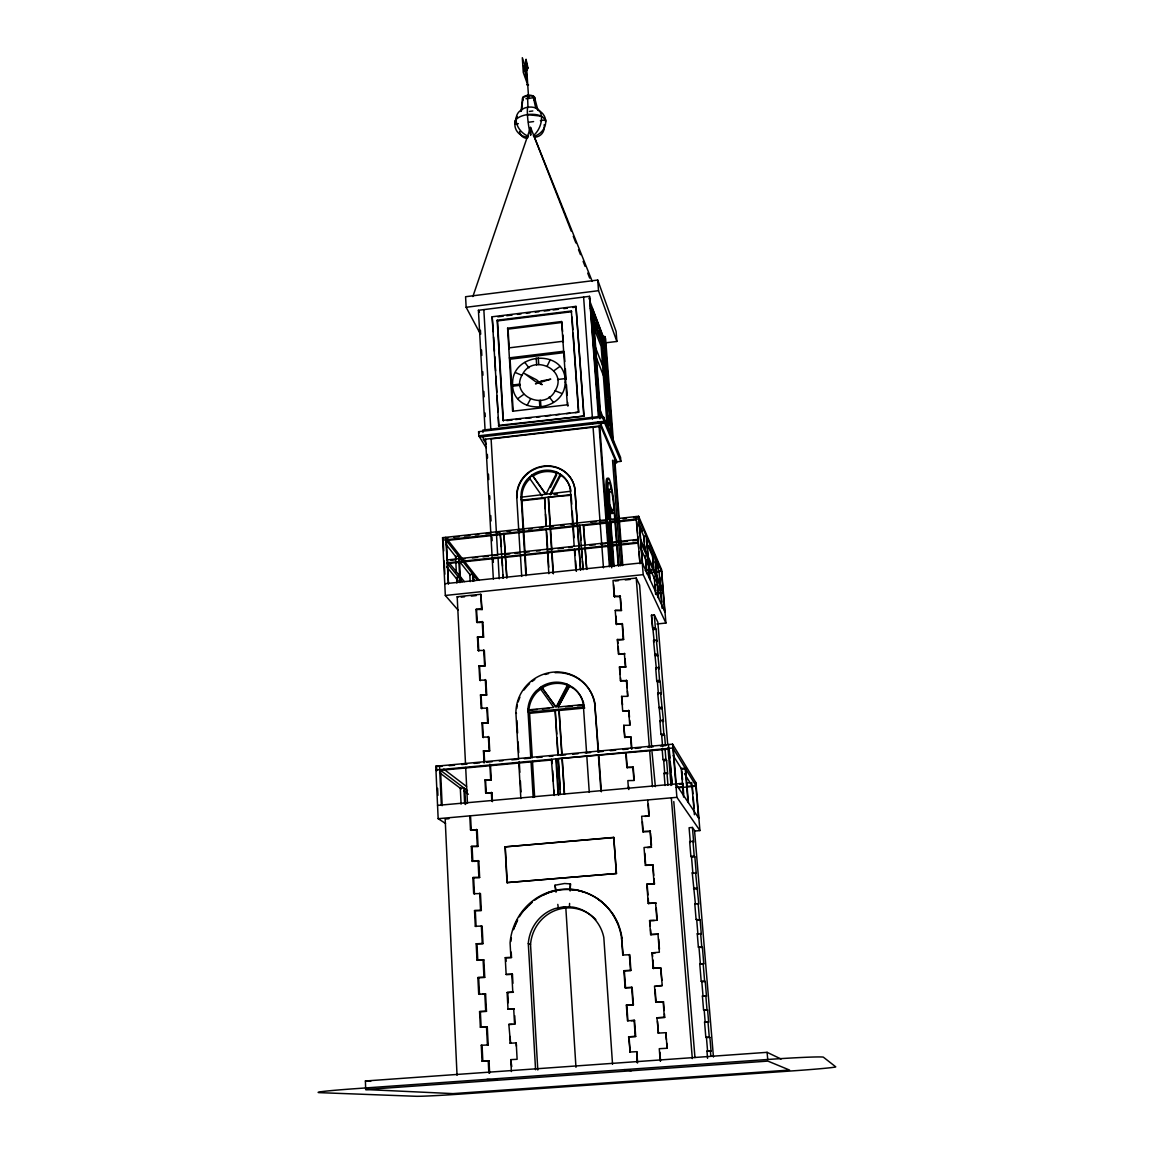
<?xml version="1.0" encoding="UTF-8"?>
<svg xmlns="http://www.w3.org/2000/svg" width="1154" height="1154" viewBox="0 0 1154 1154"><rect width="100%" height="100%" fill="white"/><g stroke="black" fill="none" stroke-linecap="round" stroke-linejoin="round"><path stroke-width="1.5" d="M609.759 504.947L609.298 489.455L609.139 503.62L607.523 491.662M527.753 84.934L523.281 72.457L522.315 57.7L526.787 70.322L527.955 67.884L526.065 59.489L525.286 67.898L526.787 70.322L527.941 67.711L525.532 67.552M569.427 906.972L569.586 903.423M570.148 891.018L570.465 883.921L564.566 883.502L555.016 885.219L556.026 892.201M570.465 883.921L569.989 889.489L576.163 889.734L584.544 892.172M521.118 110.914L522.488 99.23M529.21 95.84L527.912 96.07M472.866 296.564L530.552 127.402L592.247 281.417M555.161 390.773C568.403 369.77 533.047 353.499 522.56 374.257C509.231 395.274 544.717 411.632 555.161 390.773L561.681 393.413M513.342 929.648L517.439 920.488M547.241 365.962L550.328 359.558M550.386 487.551L556.632 475.059M557.295 706.147L567.177 686.976M559.964 474.078L560.642 475.376L550.602 494.835L550.112 493.955L560.166 474.467L556.906 472.52L545.943 494.417L532.355 475.304L529.383 477.944L541.976 495.931L541.399 494.922M558.219 707.013L569.239 685.764L567.58 684.841L556.04 707.229L541.803 687.366L540.303 688.606L553.747 707.445L528.46 709.883L528.604 712.22L583.881 706.897L583.722 704.546L558.219 707.013L569.629 686.269L568.749 685.13M527.061 405.458L530.465 399.111M524.435 909.943L532.21 902.226M570.826 494.662L521.521 500.144L521.348 497.158L570.422 491.287A25.056 23.556 -29.5 0 0 562.056 475.318L556.704 472.13A25.056 23.556 -29.5 0 0 532.124 474.914L527.277 479.242A25.056 23.556 -29.5 0 0 521.118 496.783L525.907 575.774M586.593 752.913L583.26 703.94A28.388 27.465 -43.9 0 0 572.874 687.438L567.09 684.207A28.388 27.465 -43.9 0 0 541.284 686.731L536.019 691.044A28.388 27.465 -43.9 0 0 527.912 709.277L530.826 758.106M553.848 370.795L559.849 366.482M517.843 398.606L523.858 394.293M543.231 895.086L549.823 891.927L555.867 890.672L555.016 885.219M533.321 135.638A15.954 10.155 -67.4 0 0 541.442 119.915A15.954 10.155 -67.4 0 0 535.716 108.029L533.09 95.926L528.46 95.768L523.007 97.268L521.622 109.89A15.882 12.29 46.1 0 0 516.574 123.175A15.882 12.29 46.1 0 0 528.445 136.273M612.543 1064.276L603.816 937.495A39.496 38.183 -79.5 0 0 572.874 907.102L563.816 906.741L554.915 908.587A39.496 38.183 -79.5 0 0 528.301 943.539L535.571 1069.758M525.95 98.739L534.576 97.542L537.937 110.279L539.683 111.058A15.723 13.877 -23.2 0 1 545.352 124.863A15.723 13.877 -23.2 0 1 533.566 136.547M518.348 123.666L514.958 124.142A15.521 7.631 -3.7 0 1 521.824 115.977A15.521 7.631 -3.7 0 1 539.106 115.299L542.091 116.496L545.467 119.944A15.521 7.631 -3.7 0 1 545.611 121.92M528.518 122.266L533.595 121.574M540.375 120.636L545.597 119.915M529.426 111.433L532.831 110.972M604.436 342.969L616.885 341.454L616.106 331.4L597.714 280.061L465.581 296.722L466.144 307.281L480.569 334.328M466.144 307.281L598.522 290.693L616.885 341.454M592.478 419.09L583.607 297.068L589.506 296.333L599.128 417.315M485.084 430.341L478.42 310.296L583.607 297.068M588.958 298.828L590.372 298.655M492.152 316.787L575.976 306.358L584.054 416.075L498.788 426.014L492.152 316.787L493.335 331.732M497.864 316.831L503.202 316.167M506.765 315.72L512.116 315.056M517.468 314.393L521.031 313.946M526.368 313.282L529.931 312.835M535.283 312.171L538.846 311.739M544.198 311.061L549.535 310.397M553.098 309.964L558.449 309.301M563.787 308.623L567.35 308.19M572.701 307.527L576.264 307.079M590.386 308.421L592.218 308.19L604.148 339.795L611.519 437.438M497.172 320.221L571.36 311.003L571.648 311.724L497.533 320.913L497.172 320.221L503.029 420.388L578.731 412.194L575.226 412.598M567.681 402.515L567.927 406.078L567.335 404.794L512.592 411.228L507.601 328.198L561.594 321.533L562.618 331.443M507.601 328.198L508.063 329.121L561.998 322.471M508.784 347.902L562.964 341.281L563.354 342.204L562.863 335.021M590.199 302.132L603.253 336.723L604.797 336.535L605.619 338.742L613.524 442.992M592.651 317.581L602.013 342.118L603.773 341.916L610.798 435.101M564.234 352.619L563.642 351.263L509.39 357.855L510.082 359.197L564.234 352.619L564.854 361.534M512.751 384.989L519.964 384.138M557.57 379.507L564.869 378.642M512.852 386.172L520.108 385.306M506.894 420.59L512.145 419.984M515.65 419.566L520.916 418.96M526.166 418.339L531.417 417.719M536.682 417.113L540.187 416.695M545.438 416.089L550.703 415.469M555.954 414.849L559.459 414.445M566.47 413.622L569.975 413.219M498.427 425.393L584.054 416.075M598.392 416.94L600.239 416.724L592.218 308.19M486.122 447.694L478.809 435.823L478.593 431.697L603.629 417.128L620.563 457.431L620.866 461.369L616.928 461.816L600.34 423.1L600.542 425.855L616.553 463.071L616.351 460.446M478.809 435.823L603.931 421.282L620.866 461.369M479.602 437.106L604.494 422.609M600.556 423.59L604.71 423.1M483.281 436.688L483.439 439.429L600.542 425.855M497.677 555.218L491.114 438.924L600.758 426.345M554.007 494.46L557.425 494.071M607.076 489.7L611.317 489.238L612.154 493.681A21.104 2.308 83.7 0 1 614.043 509.52L618.212 565.186M521.291 499.769L521.896 500.764L544.616 498.239L545.251 508.842M553.054 573.249L548.222 497.172L571.158 495.282L571.764 504.139M609.774 492.022L611.808 491.806M608.144 519.343L606.427 496.018L607.668 495.874A25.417 2.77 83.7 0 1 609.341 479.271A25.417 2.77 83.7 0 1 614.62 510.775L616.914 541.212M607.393 499.913L612.009 509.736L614.043 509.52M609.658 513.703L614.317 513.198M458.253 610.322L445.329 595.464L442.559 537.692L638.595 516.271L661.53 569.47L665.916 623.059L656.972 623.968M442.559 537.692L448.459 537.822M453.796 537.245L459.148 536.653M464.485 536.076L469.822 535.485M475.159 534.908L478.722 534.518M485.834 533.739L489.397 533.35M496.523 532.571L500.086 532.182M507.197 531.403L510.76 531.028M517.886 530.249L521.435 529.859M528.561 529.08L532.124 528.691M539.235 527.912L542.798 527.522M549.924 526.743L553.473 526.354M560.599 525.575L564.162 525.185M571.273 524.406L574.836 524.017M590.862 522.272L596.2 521.695M601.537 521.103L606.874 520.526M612.211 519.935L617.563 519.358M622.9 518.766L626.449 518.391M633.575 517.612L638.912 517.021L642.576 563.498M585.237 548.366L586.708 569.427L583.246 524.825L583.635 525.575L636.546 519.805L636.215 519.055M446.8 559.978L637.816 539.423M450.925 560.296L454.488 559.906M461.614 559.142L465.177 558.752M472.318 557.988L477.669 557.411M483.007 556.834L488.358 556.257M493.71 555.68L497.273 555.305M504.413 554.54L509.765 553.963M515.102 553.386L520.454 552.809M525.806 552.232L529.369 551.843M536.509 551.078L540.072 550.703M547.198 549.924L552.55 549.347M557.901 548.785L563.253 548.208M568.605 547.631L572.168 547.241M589.997 545.323L595.349 544.746M600.7 544.169L606.038 543.592M611.389 543.015L616.741 542.452M622.093 541.875L627.444 541.298M632.781 540.721L638.133 540.144L637.873 536.754M638.768 548.251L638.364 543.072L447.492 563.57L448.488 584.068L445.704 537.346L479.343 580.404M444.766 583.736L642.259 562.806L665.021 612.183M645.173 570.422L652.313 569.672M648.519 572.384L652.039 572.023M655.544 571.648L661.415 571.028M648.851 573.12L652.356 572.745M655.861 572.384L659.381 572.009L654.953 561.897M445.329 595.464L643.196 574.649L665.916 623.059M465.509 763.818L457.186 596.748L480.771 594.281L482.156 609.557L476.011 609.399L481.55 608.822L482.156 609.557M614.202 596.416L620.419 596.474L614.202 596.416L613.019 580.505L636.229 578.067L639.619 585.035L651.635 746.811M461.211 597.152L464.572 596.791M471.294 596.099L476.328 595.565M615.082 581.01L618.472 580.65M625.252 579.943L630.344 579.409M657.015 590.386L660.578 590.011L662.064 608.288M657.232 593.084L663.161 592.464L640.946 542.798M657.549 593.776L661.112 593.401L661.819 602.056M476.011 609.399L476.674 622.02L482.834 622.165L483.627 637.167L477.467 637.037L483.627 637.167M478.665 622.597L482.834 622.165M615.241 610.423L621.458 610.452L615.241 610.423L616.25 624.054L622.482 624.083L623.636 639.475L619.222 639.922M654.231 641.826L651.476 615.183L654.318 614.894L657.852 622.194L667.676 744.215M616.25 624.054L622.482 624.083M656.352 640.095L659.266 668.858L658.545 667.488L655.674 667.777L656.41 669.132L653.496 640.383L656.352 640.095L657.073 641.537L656.092 629.262L655.357 627.776L652.515 628.064L651.491 615.212M653.265 629.55L656.092 629.262M477.467 637.037L478.16 650.409L484.348 650.524L485.17 665.858L478.968 665.757L485.17 665.858M618.457 653.871L624.718 653.871L618.457 653.871L617.39 639.475L623.636 639.475M654.606 654.347L657.463 654.058M655.342 655.746L658.198 655.472M486.728 695.025L480.511 694.953L486.728 695.025L485.935 680.196L479.732 680.11L478.968 665.757M619.424 667.041L625.713 667.026L619.424 667.041L620.448 680.701L626.737 680.672L627.257 687.64M620.448 680.701L626.737 680.672M655.674 667.777L656.698 680.644L659.569 680.355L660.29 681.682L661.3 694.174L660.564 692.876L657.693 693.165L660.607 721.798L659.886 720.586L662.771 720.312L663.492 721.524L660.564 692.876M656.698 680.644L657.434 681.971L660.29 681.682M480.511 694.953L481.204 708.138L487.435 708.195L488.229 723.154L481.983 723.111L488.229 723.154M629.478 717.197L628.988 710.763L622.67 710.821L621.602 696.381L627.906 696.338L627.516 691.116M527.912 709.277L528.893 710.359L537.302 709.537M542.366 709.061L549.102 708.412M565.402 706.839L572.196 706.176M577.288 705.685L584.083 705.036M528.056 711.629L529.614 713.331L555.319 710.864L556.776 734.045M558.219 709.378L559.156 710.489L584.746 708.022L583.419 706.291M622.67 710.821L628.988 710.763M658.847 707.546L661.718 707.272M659.569 708.801L662.439 708.527M481.983 723.111L482.718 737.06L488.979 737.089L489.714 750.865L483.454 750.85L489.714 750.865M631.873 749.162L630.964 737.161L624.631 737.233L623.751 725.318L630.084 725.26L629.709 720.428M624.631 737.233L630.964 737.161M659.886 720.586L660.968 734.276L663.867 734.002L664.574 735.185L665.353 744.849M660.968 734.276L661.704 735.444L664.574 735.185M445.559 823.466L438.159 818.691L435.779 766.242L672.58 744.171L695.905 782.715L699.93 830.577L694.578 831.053M435.779 766.242L441.996 766.371M449.151 765.708L454.532 765.203M461.687 764.539L467.067 764.035M474.222 763.371L479.602 762.881M486.757 762.203L492.138 761.712M499.293 761.034L502.884 760.702M511.828 759.866L517.208 759.375M524.363 758.712L529.744 758.207M536.898 757.543L542.279 757.038M549.434 756.375L553.011 756.043M560.18 755.365L565.547 754.875M572.716 754.197L578.082 753.706M585.251 753.028L590.617 752.538M597.786 751.874L603.153 751.369M610.322 750.706L615.688 750.201M622.857 749.537L628.223 749.033M635.392 748.369L640.758 747.864M647.928 747.201L653.294 746.696M660.463 746.032L665.829 745.527M552.232 763.501L552.001 759.952L440.554 770.309L442.17 805.622L441.333 805.045L439.515 765.895M558.089 794.486L555.839 758.885L669.233 749.076L669.955 758.005M662.136 748.975L662.987 759.563L665.887 759.303L666.608 760.399L667.69 774.017L666.983 772.949L664.069 773.223L665.05 785.499M662.987 759.563L663.709 760.659L666.608 760.399M492.441 801.655L491.965 792.755L485.646 792.798L484.983 779.931L491.272 779.916L490.464 764.698M484.983 779.931L491.272 779.916M625.771 752.61L626.867 767.424L633.229 767.323L634.094 778.849M626.867 767.424L633.229 767.323M485.646 792.798L491.965 792.755M628.468 789.105L627.848 780.609L634.224 780.493M437.554 805.391L682.75 783.321M686.327 783.003L689.904 782.672M679.518 784.201L683.096 783.883M676.201 787.403L683.269 786.754M686.803 786.437L695.862 785.629M678.494 787.764L696.194 786.177L672.883 748.008L435.952 770.021L436.789 770.656L436.63 766.876M438.159 818.691L676.893 797.327L699.93 830.577M448.935 818.705L445.17 819.051L457.042 1075.312M469.808 816.267L470.486 829.856L477.222 829.856L478.059 846.416L471.308 846.43L472.044 861.072L472.837 861.533L472.101 846.935M472.751 830.245L477.222 829.856M642.821 831.601L650.409 831.37L642.821 831.601L641.667 816.239L649.226 816.022L644.898 816.397M471.308 846.43L478.059 846.416M692.429 827.447L689.097 827.735L690.323 842.463L689.659 841.583L692.991 841.295L693.655 842.175L692.429 827.447L694.535 830.418L713.446 1057.021M505.063 846.863L613.755 837.4L616.481 873.506L507.024 882.608L505.063 846.863L613.914 837.559M472.044 861.072L478.809 861.028L479.646 877.502L472.866 877.574L473.674 893.686L480.468 893.585L481.333 910.463L474.525 910.578L475.304 926.229L476.097 926.59L475.304 910.953M474.323 861.403L478.809 861.028M653.784 875.352L652.991 865.082L645.374 865.341L644.033 847.512L651.274 846.877L650.048 830.967M647.293 847.642L651.621 847.267M689.659 841.583L690.871 856.311L694.218 856.037L694.867 856.859L696.237 873.304L692.241 872.813L695.444 904.361L694.78 903.669L698.805 904.087L695.588 872.525M690.871 856.311L691.534 857.148L694.867 856.859M472.866 877.574L479.646 877.502M645.374 865.341L652.991 865.082M507.024 882.608L616.481 873.506M646.817 884.195L654.448 883.921L646.817 884.195L648.259 903.394L655.919 903.106L648.259 903.394M693.511 888.306L696.872 888.032M694.174 889.042L697.521 888.768M474.525 910.578L481.333 910.463M475.304 926.229L482.127 926.099L483.021 943.597L476.184 943.77L477.006 960.099L483.858 959.912L484.752 977.351L477.871 977.568L478.708 994.185L485.589 993.94L486.483 1011.322L479.574 1011.582L480.352 1027.219L487.276 1026.93L488.2 1044.961L481.261 1045.279L482.055 1061.19L489.007 1060.843L489.642 1073.162M650.625 934.538L658.314 934.206L650.625 934.538L649.572 920.589L657.232 920.272L656.309 908.256M649.572 920.589L654.318 920.517M694.78 903.669L696.093 919.536L700.117 919.897L701.286 934.062L697.276 933.745L698.372 947.145L702.411 947.434L703.767 963.879L699.742 963.648L701.199 981.333L705.238 981.506L706.464 996.147L702.411 996.017L703.565 1009.894L707.604 1009.981L708.614 1022.098L704.56 1022.055L705.83 1037.359L709.883 1037.359L711.037 1051.135L706.969 1051.179L707.561 1058.333M696.093 919.536L700.117 919.897M476.184 943.77L483.021 943.597M512.939 983.266L512.434 974.264L506.144 974.481L505.236 957.69L511.51 957.503L511.222 952.122M477.006 960.099L483.858 959.912M505.236 957.69L511.51 957.503M698.372 947.145L702.411 947.434M629.074 1036.956L630.156 1052.145L628.613 1036.811L635.695 1036.465L634.541 1020.439L627.473 1020.771L626.348 1005.091L633.402 1004.773L632.147 987.463L625.107 987.752L623.896 970.73L630.921 970.471L629.781 954.747L622.771 954.993L621.53 937.726A58.003 56.084 -79.6 0 0 564.191 889.186A58.003 56.084 -79.6 0 0 510.082 942.876L510.876 957.243M661.862 980.381L660.91 967.975L653.178 968.336L652.01 952.815L659.367 952.238L657.968 933.947M652.01 952.815L655.299 952.815M506.144 974.481L512.434 974.264M477.871 977.568L484.752 977.351M699.742 963.648L703.767 963.879M623.896 970.73L630.921 970.471M653.178 968.336L660.564 967.759L662.266 985.704L656.352 986.151M482.545 994.171L485.589 993.94M508.02 1009.216L514.352 1008.957L508.02 1009.216L507.111 992.498L512.794 992.065L511.799 974.034M507.111 992.498L513.429 992.267M701.199 981.333L705.238 981.506M625.107 987.752L632.147 987.463M664.17 1010.471L663.507 1001.831L655.746 1002.235L654.52 986.079L661.92 985.502M479.574 1011.582L486.483 1011.322M702.411 996.017L706.464 996.147M655.746 1002.235L663.507 1001.831M626.348 1005.091L633.402 1004.773M510.14 1036.508L510.515 1043.331L508.842 1024.406L515.189 1024.132L514.727 1015.708M703.565 1009.894L707.604 1009.981M512.347 1024.348L508.842 1024.406M480.352 1027.219L487.276 1026.93M657.535 1021.333L658.444 1033.234L656.929 1017.785L664.704 1017.381L664.444 1013.919M664.704 1017.381L656.929 1017.785M631.238 1020.684L634.541 1020.439M704.56 1022.055L708.614 1022.098M509.866 1043.216L516.227 1042.913L516.401 1046.188M658.083 1033.119L665.887 1032.686L666.406 1039.61M628.613 1036.811L635.695 1036.465M526.859 68.562L525.604 68.389M705.83 1037.359L709.883 1037.359M482.055 1061.19L489.007 1060.843M660.203 1060.944L659.266 1048.697L667.084 1048.25L666.68 1043.072M511.395 1071.547L510.746 1059.632L517.122 1059.3L516.227 1042.913M629.709 1052.044L636.806 1051.669L637.614 1062.805M706.969 1051.179L711.037 1051.135M365.688 1089.535L767.886 1061.103L789.552 1070.061L452.959 1093.617L365.688 1089.535L365.4 1080.981L767.093 1052.333L781.085 1059.04M365.4 1080.981L370.737 1081.312M487.002 1079.365L497.23 1080.231M527.45 114.607L541.212 116.15M510.746 1059.632L511.77 1066.527M624.429 1069.628L631.281 1070.753M481.261 1045.279L482.055 1045.409L482.848 1061.291M488.2 1044.961L487.421 1044.817L486.498 1026.757M636.806 1051.669L637.167 1062.719M667.084 1048.25L665.887 1032.686M515.65 372.641L522.055 375.396M528.301 943.539L530.537 944.578L537.807 1070.003M529.08 98.537L527.522 95.306L527.955 107.178A16.012 1.976 82.3 0 0 527.364 112.919L527.551 116.467A16.012 1.976 82.3 0 0 530.638 135.364M569.629 686.269L573.726 688.577A28.316 27.407 -44 0 1 582.034 698.704M597.556 898.504L606.023 905.601M560.642 475.376L562.734 476.602A25.013 23.513 -29.5 0 1 570.927 491.013M563.816 906.741L565.835 907.996L575.961 1067.291M621.53 937.726L623.232 955.267M470.486 829.856L471.265 830.375L470.587 816.83M439.559 772.718L461.254 788.932M464.096 791.067L468.351 794.24M439.688 769.675L467.514 790.678M443.771 769.141L466.519 786.48M697.276 933.745L697.925 934.336L696.742 920.171M482.718 737.06L483.338 737.622L482.603 723.688M481.204 708.138L481.809 708.744L481.117 695.573M552.001 759.952L551.367 759.303L554.237 795.495L553.906 790.158M598.609 752.379L594.887 705.181A40.289 38.991 -44.1 0 0 553.04 672.147A40.289 38.991 -44.1 0 0 515.896 712.797L516.473 713.403M478.16 650.409L478.78 651.087L478.073 637.729M476.674 622.02L477.28 622.742L476.616 610.134M457.186 596.748L457.821 597.512M554.382 709.739L555.319 710.864M692.241 872.813L692.89 873.592L691.534 857.148M539.769 687.972L540.707 689.097L536.971 692.169A28.316 27.407 -44 0 0 528.893 710.359M541.284 686.731L555.449 706.32M446.627 566.701L458.051 580.606M462.235 581.645L446.93 562.892L638.047 542.351L638.364 543.072M448.488 562.07L464.355 581.63M443.237 540.88L442.674 540.159L638.782 518.766L661.718 571.764M446.324 544.775L456.306 557.396M459.422 561.349L470.558 575.428M472.65 578.082L474.741 580.722M445.819 539.827L477.641 580.39M567.09 684.207L567.999 685.389A28.316 27.407 -44 0 0 542.221 687.856M524.868 362.457L528.95 367.823M549.217 396.889L553.372 402.357M532.124 474.914L545.424 493.898M623.751 725.318L624.978 737.723M664.069 773.223L664.791 774.276L663.709 760.659M652.024 751.918L655.357 786.61M675.797 783.854L698.906 818.446M621.602 696.381L622.554 704.921M673.186 755.581L681.668 769.184L685.591 768.824L688.404 802.722M684.51 773.757L692.111 785.961M613.048 914.271L618.486 924.527M580.678 570.177L575.009 490.782A29.6 27.826 -29.5 0 0 544.082 466.072A29.6 27.826 -29.5 0 0 516.761 497.273L516.992 497.648A29.586 27.811 -29.5 0 1 530.003 471.827M483.439 439.429L486.209 443.958M478.593 431.697L479.299 432.851M521.118 496.783L521.954 498.153A24.999 23.513 -29.5 0 1 528.099 480.641L529.974 478.968L529.167 477.554M617.39 639.475L617.981 643.268M544.616 498.239L545.957 525.921M657.693 693.165L658.429 694.448L657.434 681.971M556.704 472.13L557.425 473.501A25.013 23.513 -29.5 0 0 532.859 476.198M570.624 494.287L571.158 495.282M478.42 310.296L479.429 312.229M639.994 563.772L636.013 516.559M641.263 549.477L655.01 579.899M657.174 584.703L661.112 593.401M659.136 586.795L660.578 590.011M640.715 539.87L662.944 589.766M592.074 422.667L592.651 423.994M638.696 524.724L644.105 537.086L644.523 542.423M646.918 543.534L652.904 557.209L653.741 567.566M640.225 526.224L642.331 531.056M648.649 545.553L653.568 556.819M656.381 563.267L658.487 568.1M598.104 421.96L598.897 423.778M602.705 418.902L600.614 413.954L593.214 314.076L603.773 341.916M599.546 408.905L607.206 427.095L601.162 346.488L593.444 326.438M596.257 357.509L603.311 375.281M534.49 137.456L571.288 231.218M573.264 236.238L575.889 242.931M578.515 249.639L580.491 254.659M583.116 261.352L585.092 266.372M587.718 273.08L589.68 278.1M594.887 345.998L602.59 365.616M592.608 319.831L602.099 344.613L608.49 429.706M595.579 322.976L597.455 327.924M598.71 331.212L601.854 339.464M557.8 904.39L558.305 907.881M524.176 69.774L524.45 71.75L524.334 69.918M607.48 494.143L608.576 502.452M526.787 70.322L526.065 59.489L526.599 65.547M767.093 1052.333L767.727 1059.343M695.559 782.167L698.574 817.955M692.328 786.639L692.934 793.779M693.222 797.356L694.131 808.074M691.693 782.513L694.391 814.71M692.991 841.295L694.218 856.037M698.156 903.394L699.468 919.262M700.651 933.485L701.776 946.886M703.147 963.388L704.604 981.073M705.83 995.758L706.984 1009.635M707.993 1021.795L709.263 1037.114M710.417 1050.933L710.864 1056.299M688 802.102L685.188 768.146L681.235 768.506L683.586 797.097M699.021 947.694L700.377 964.153M701.834 981.765L703.046 996.407M704.2 1010.24L705.195 1022.357M706.464 1037.619L707.604 1051.381M681.812 770.959L682.548 779.888M682.836 783.451L683.716 794.154M661.228 568.734L664.718 611.505M659.785 577.115L660.203 582.207M659.049 571.288L660.16 584.905M672.998 744.864L676.215 784.475M672.58 744.171L676.893 797.327M655.313 556.949L658.66 598.392M658.343 597.671L654.982 556.185L652.558 556.43L653.813 571.995M694.968 1057.569L673.792 801.568M670.243 761.582L671.109 772.314M671.397 775.892L672.118 784.835L668.411 744.561M654.433 576.192L654.852 581.371M655.126 584.833L655.544 590.011M654.231 577.188L655.631 594.469M667.964 747.806L671.008 785.485M671.368 798.251L692.313 1058.607M654.318 614.894L655.357 627.776M658.545 667.488L659.569 680.355M662.771 720.312L663.867 734.002M665.036 748.701L665.887 759.303M666.983 772.949L667.964 785.239M646.601 536.812L650.019 579.625M649.63 578.803L646.211 535.932L643.716 536.192L644.841 550.487M661.704 735.444L662.598 746.725M644.812 546.001L645.086 549.564M645.937 560.267L646.788 570.97M645.274 555.839L646.687 573.711M638.595 516.271L643.196 574.649M636.676 521.493L637.599 533.364M639.042 551.699L639.85 562.056M636.229 578.067L649.399 747.532M649.673 751.095L652.443 786.768M648.317 804.28L649.096 814.349M650.539 833.145L651.491 845.507M654.044 878.785L654.448 883.921M658.689 939.197L659.453 949.151M647.711 800.472L648.865 815.589M652.645 864.721L654.087 883.589M655.573 902.789L656.886 919.998M663.161 1001.672L664.358 1017.237M642.417 821.778L643.182 832.005M644.797 853.239L645.605 863.913M647.178 884.527L647.957 894.985M648.231 898.476L648.62 903.697M649.918 920.863L650.322 926.099M650.582 929.576L650.986 934.798M652.371 953.045L652.63 956.493M652.89 959.94L653.539 968.552M655.155 989.843L656.107 1002.393M659.886 1052.289L660.55 1061.016M614.88 460.965L622.785 565.215M604.797 336.535L612.788 442.141M614.144 460.042L622.136 565.648M603.253 336.723L603.513 340.3M612.558 460.23L620.52 565.821M602.475 341.108L603.008 348.248M603.412 353.614L604.09 362.544M604.624 369.698L605.302 378.627M605.706 383.993L606.369 392.923M606.917 400.077L607.581 409.006M608.115 416.147L608.793 425.09M597.714 280.061L598.522 290.693M602.013 342.118L608.605 429.923M617.174 544.803L618.789 566.297M620.549 598.219L621.458 610.452M625.093 658.804L625.713 667.026M620.059 595.81L621.112 609.817M622.136 623.463L623.29 638.869M624.372 653.279L625.367 666.449M626.391 680.124L627.56 695.804M628.641 710.244L629.738 724.755M630.632 736.67L631.526 748.686M632.897 766.876L633.878 780.061M612.009 509.736L612.284 513.415L609.182 506.837L610.091 519.228M603.629 417.128L603.931 421.282M609.788 508.135L614.116 566.484M610.351 522.776L611.793 542.25M612.053 545.784L613.481 565.258M613.322 565.272L608.259 497.143A21.104 2.308 83.7 0 1 608.057 484.752L608.432 482.891A21.104 2.308 83.7 0 1 611.317 489.238M607.668 495.874L609.399 519.213M609.658 522.805L611.13 542.539M611.389 546.13L612.861 565.878M613.639 584.717L614.563 597.08M615.976 616.164L616.597 624.675M618.212 646.471L618.804 654.462M619.785 667.618L620.289 674.426M620.549 677.845L620.794 681.249M626.247 754.716L627.213 767.872M628.569 786.134L628.815 789.524M608.418 522.935L611.735 567.811M599.979 418.815L599.806 416.45L482.848 430.081L482.978 432.433M593.675 334.141L593.935 337.718M598.291 396.745L598.565 400.337M599.791 426.302L610.134 566.527M589.506 296.333L598.363 416.594M599.099 426.533L609.427 566.729M593.069 427.24L603.47 567.811M629.334 954.488L630.473 970.226M631.7 987.247L632.955 1004.586M634.094 1020.28L635.263 1036.335M624.357 970.976L625.569 987.968M626.81 1005.278L627.92 1020.929M575.976 306.358L583.765 415.44M613.755 837.4L616.323 873.376M572.023 317.105L572.903 329.655M573.163 333.246L578.731 412.194M571.36 311.003L578.442 411.56M583.635 525.575L584.991 544.861M598.854 755.971L601.364 791.803M594.887 705.181L598.161 751.845M598.407 755.423L600.917 791.312M580.159 527.71L581.01 539.985M581.616 548.756L582.236 557.526M582.481 561.046L583.087 569.802L579.64 525.229L580.029 525.964L446.382 540.534L447.348 560.671M575.009 490.782L580.476 569.831M565.345 368.66L566.08 379.349M566.455 384.7L567.191 395.389M561.594 321.533L567.335 404.794M572.24 511.208L572.975 521.824M573.336 527.133L574.057 537.75M574.908 550.141L575.283 555.449M575.644 560.757L576.365 571.374M570.422 491.287L574.144 545.669M574.389 549.217L575.846 570.48M586.838 756.505L589.276 792.365M526.065 59.489L528.46 95.768M530.552 127.402L531.013 134.528M548.568 497.807L550.371 526.08M550.602 529.614L551.828 549.059M552.059 552.593L553.401 573.798M538.283 357.74L538.716 364.534M540.49 400.279L540.952 407.218M539.408 400.467L539.856 407.362M559.156 710.489L562.027 755.077M562.258 758.64L564.551 794.313M536.206 358.028L536.653 364.895M561.81 754.846L558.94 710.229L555.103 710.604L557.901 755.206M562.041 758.423L564.335 794.111M557.007 737.608L558.002 753.663M558.348 759.015L560.253 789.322M558.132 758.784L560.368 794.471M556.459 759.534L558.724 795.092M552.679 770.612L553.343 781.272M521.896 500.764L526.397 574.88M545.568 514.15L546.318 526.527M546.635 531.821L547.587 547.732M547.905 553.04L548.756 567.177M546.174 529.455L548.828 573.697M508.063 329.121L509.246 348.796M510.082 359.197L513.169 410.723M516.761 497.273L520.093 552.809M520.425 554.93L521.709 576.423M529.614 713.331L532.282 757.846M532.499 761.409L534.634 797.025M531.042 761.683L533.177 797.443M497.533 320.913L503.389 421.008M516.877 720.529L517.598 733.021M518.117 741.935L518.737 752.639M519.257 761.568L519.877 772.271M520.396 781.186L521.017 791.889M515.896 712.797L518.593 759.245M518.795 762.823L520.858 798.554M493.638 337.069L494.46 351.292M494.777 356.629L495.6 370.867M495.903 376.204L496.826 392.216M497.028 395.779L497.965 411.79M498.268 417.128L498.788 426.014M501.427 546.837L500.245 533.884L503.216 578.269L503.029 574.779M502.033 557.31L502.524 566.051M483.829 309.618L490.839 430.11M498.023 557.281L499.235 578.789M480.425 330.232L480.627 333.823M481.535 350.023L481.824 355.418M482.733 371.617L482.935 375.209M483.829 391.408L484.132 396.803M485.041 412.988L485.243 416.594M487.334 454.373L487.536 457.979M488.445 474.164L488.748 479.574M489.642 495.758L489.844 499.365M490.738 515.549L491.041 520.944M491.95 537.144L492.152 540.736M493.147 558.738L493.349 562.33M485.589 439.299L493.349 579.048M505.279 847.022L507.241 882.738M513.703 1008.784L514.54 1023.987M505.885 957.95L506.058 961.296M507.76 992.7L508.308 1002.711M480.771 594.281L481.55 608.822M482.228 621.458L483.021 636.46M483.742 649.846L484.565 665.194M485.329 679.562L486.122 694.405M486.829 707.59L487.623 722.577M488.373 736.526L489.108 750.316M489.859 764.179L490.666 779.412M491.359 792.279L491.835 801.179M479.588 666.421L480.338 680.759M484.06 751.398L484.608 761.77M485.589 780.436L486.267 793.274M483.454 750.85L484.089 762.967M473.515 575.125L473.789 580.476M473.14 581.342L472.765 574.173L469.808 574.49L470.183 581.645M476.443 829.322L477.28 845.911M478.03 860.552L478.867 877.054M479.689 893.182L480.554 910.073M481.348 925.739L482.242 943.28M483.079 959.623L483.973 977.092M484.81 993.709L485.704 1011.12M488.229 1060.742L488.849 1073.076M459.35 557.065L460.59 581.789M459.941 582.64L458.6 556.113L455.541 556.444L456.335 572.355M473.659 878.006L474.467 894.09M476.977 944.087L477.785 960.388M478.665 977.827L479.501 994.402M480.367 1011.784L481.146 1027.377M457.272 576.812L457.532 582.121M456.609 577.664L456.869 582.972M465.682 767.41L467.471 803.343M464.788 788.615L465.581 804.497M464.658 803.819L463.865 787.922L460.316 788.24L461.095 804.15M443.122 538.413L443.727 550.948M444.203 561.017L444.838 574.158M437.597 788.312L437.914 795.366M577.995 890.571A57.916 55.983 -79.6 0 1 621.992 938.029M510.89 941.433A57.916 55.983 -79.6 0 1 511.381 937.957M513.487 929.446A57.916 55.983 -79.6 0 1 517.612 919.81M519.343 916.795A57.916 55.983 -79.6 0 1 526.729 907.159M529.167 904.736A57.916 55.983 -79.6 0 1 531.749 902.457M534.475 900.322A57.916 55.983 -79.6 0 1 574.678 890.008M530.537 944.578A39.25 37.952 -79.8 0 1 555.579 910.333A39.25 37.952 -79.8 0 1 595.825 919.594M582.683 700.233A28.316 27.407 -44 0 1 583.722 703.406M555.088 672.681A40.231 38.933 -44.1 0 1 595.349 705.801M516.79 708.441A40.231 38.933 -44.1 0 1 517.353 705.152M518.175 701.949A40.231 38.933 -44.1 0 1 519.906 697.232M524.046 689.977A40.231 38.933 -44.1 0 1 529.556 683.687M532.109 681.48A40.231 38.933 -44.1 0 1 534.807 679.518M545.308 674.484A40.231 38.933 -44.1 0 1 548.539 673.604M538.254 467.759A29.586 27.811 -29.5 0 1 575.211 491.157M531.273 470.991A29.586 27.811 -29.5 0 1 536.798 468.264M606.427 496.018A25.417 2.798 83.7 0 1 608.172 479.501M522.993 99.98A6.26 3.145 -3.7 0 1 525.027 95.955A6.26 3.145 -3.7 0 1 533.033 95.912A6.26 3.145 -3.7 0 1 533.754 99.908M608.807 501.947A21.104 2.351 83.7 0 1 609.11 504.659M528.2 137.182A15.723 13.877 -23.2 0 1 514.958 126.075L514.972 122.382A15.723 13.877 -23.2 0 1 517.28 116.467M520.8 111.476A8.742 4.342 -3.7 0 1 529.095 107.077A8.742 4.342 -3.7 0 1 538.081 110.221M527.508 138.191A15.954 10.155 -67.4 0 1 519.545 131.513M544.212 124.69A15.882 12.29 46.1 0 1 535.716 137.124M523.959 68.158L524.695 70.235L523.599 65.533L523.959 68.158M526.166 75.601L525.921 76.77L525.027 74.13A5.929 0.721 82.1 0 0 526.469 78.198A5.929 0.721 82.1 0 0 525.993 70.971A5.929 0.721 82.1 0 0 524.551 66.874L526.166 75.601M565.186 382.118C565.056 413.752 510.948 416.277 512.578 382.854C512.924 351.465 566.556 348.926 565.186 382.118M527.032 84.833L528.518 84.934L527.118 84.747M541.471 380.993L535.47 383.835L550.761 379.161L541.471 380.993M767.136 1059.531L355.244 1088.684A49.723 1.428 -3.6 0 0 320.235 1092.679L416.003 1096.286A37.967 0.909 -3.7 0 0 460.835 1094.064L793.476 1070.811A44.429 1.096 -3.9 0 0 835.684 1066.786L823.365 1057.165A52.997 1.572 -3.9 0 0 767.136 1059.531M541.976 384.57L535.355 381.498L524.464 373.507L536.596 379.854L541.976 384.57M506.851 577.88L503.851 533.494L506.851 577.88"/></g></svg>
